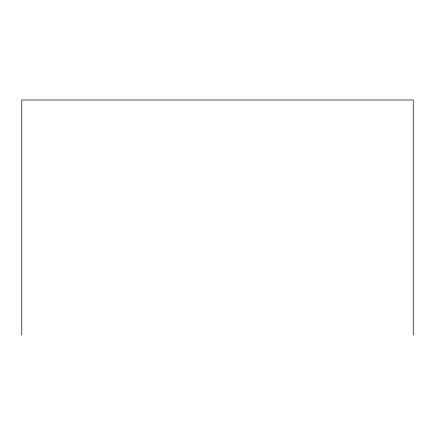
<?xml version="1.0" encoding="UTF-8"?>
<svg xmlns="http://www.w3.org/2000/svg" width="435" height="435" viewBox="0 0 435 435"><rect width="100%" height="100%" fill="white"/><g stroke="black" fill="none" stroke-linecap="round" stroke-linejoin="round"><path stroke-width="0.65" d="M413.25 335.021L413.25 99.979L21.75 99.979L21.75 335.021"/></g></svg>
